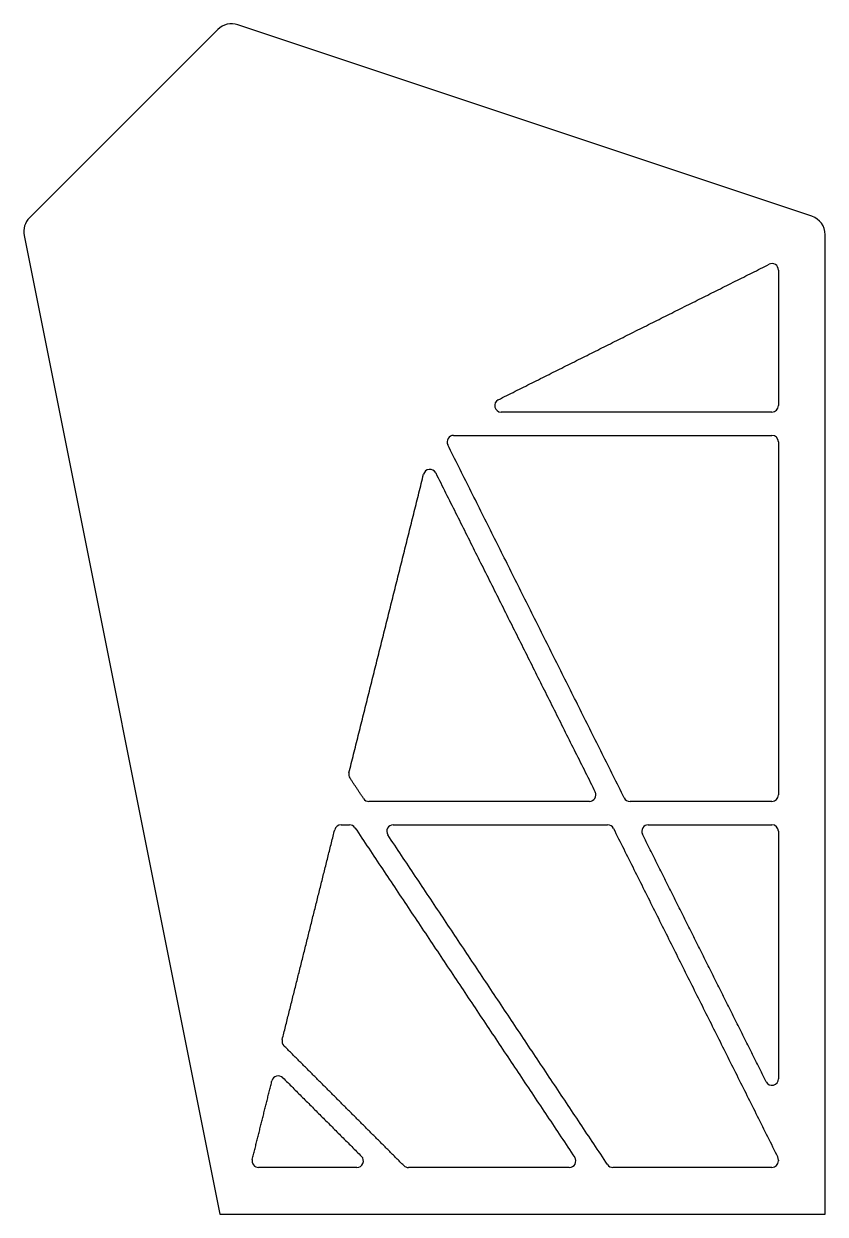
# Model space of a CAD drawing. Header units: millimetres. Extents: x -608 to 9, y -913 to 4.
import ezdxf

# ---------------------------------------------------------------- set-up
doc = ezdxf.new("R2010")
doc.units = ezdxf.units.MM
doc.header["$MEASUREMENT"] = 0
doc.layers.add('profiles', color=7, linetype='Continuous', true_color=0x7d26cd)

msp = doc.modelspace()

# ---------------------------------------------------------------- linework, layer by layer
at = {"layer": 'profiles'}
for points in [[(-458.99, 0), (-604.09, -145.11)], [(-1.26, -143.84), (-443.64, 3.62)], [(-608.2, -158.66), (-457.38, -912.74), (9, -912.74), (9, -158.07)]]:
    msp.add_lwpolyline(points, dxfattribs=at)
for centre, radius, start, end in [((-448.38, -10.61, -2696.26), 15, 71.56505, 135), ((-593.49, -155.71, -2696.26), 15, 135, 191.30993), ((-6, -158.07, -2696.26), 15, 360, 71.56505), ((-32, -185.39, -2696.26), 5, 0, 116.56505), ((-240.7, -289.74, -2696.26), 5, 116.56505, 270), ((-32, -289.74, -2696.26), 5, 270, 0), ((-277.35, -317.74, -2696.26), 5, 90, 206.56505), ((-32, -317.74, -2696.26), 5, 0, 90), ((-295.6, -343.85, -2696.26), 5, 26.56505, 165.96376), ((-353.1, -573.86, -2696.26), 5, 165.96376, 213.69007), ((-342.51, -589.74, -2696.26), 5, 213.69007, 270), ((-172.65, -589.74, -2696.26), 5, 270, 26.56505), ((-141.35, -589.74, -2696.26), 5, 206.56505, 270), ((-32, -589.74, -2696.26), 5, 270, 0), ((-364.07, -617.74, -2696.26), 5, 90, 165.96376), ((-357.49, -617.74, -2696.26), 5, 33.69007, 90), ((-323.84, -617.74, -2696.26), 5, 90, 213.69007), ((-158.65, -617.74, -2696.26), 5, 26.56505, 90), ((-127.35, -617.74, -2696.26), 5, 90, 206.56505), ((-32, -617.74, -2696.26), 5, 0, 90), ((-404.5, -779.45, -2696.26), 5, 165.96376, 225), ((-412.42, -811.13, -2696.26), 5, 45, 165.96376), ((-32, -808.44, -2696.26), 5, 206.56505, 0), ((-427.57, -871.74, -2696.26), 5, 165.96376, 270), ((-351.8, -871.74, -2696.26), 5, 270, 45), ((-188.16, -871.74, -2696.26), 5, 270, 33.69007), ((-32, -871.05, -2696.26), 5, 0, 26.56505), ((-312.2, -871.74, -2696.26), 5, 225, 270), ((-154.51, -871.74, -2696.26), 5, 213.69007, 270), ((-32, -871.74, -2696.26), 5, 270, 0)]:
    msp.add_arc(centre, radius, start, end, dxfattribs=at)
for points in [[(-242.93, -285.27, -2696.26), (-138.58, -233.1, -2696.26), (-34.24, -180.92, -2696.26)], [(-27, -185.39, -2696.26), (-27, -237.57, -2696.26), (-27, -289.74, -2696.26)], [(-32, -294.74, -2696.26), (-136.35, -294.74, -2696.26), (-240.7, -294.74, -2696.26)], [(-145.82, -591.98, -2696.26), (-213.82, -455.98, -2696.26), (-281.82, -319.98, -2696.26)], [(-277.35, -312.74, -2696.26), (-154.67, -312.74, -2696.26), (-32, -312.74, -2696.26)], [(-27, -317.74, -2696.26), (-27, -453.74, -2696.26), (-27, -589.74, -2696.26)], [(-357.95, -572.64, -2696.26), (-329.2, -457.64, -2696.26), (-300.45, -342.64, -2696.26)], [(-291.12, -341.62, -2696.26), (-229.65, -464.56, -2696.26), (-168.18, -587.51, -2696.26)], [(-346.67, -592.52, -2696.26), (-351.96, -584.57, -2696.26), (-357.26, -576.63, -2696.26)], [(-172.65, -594.74, -2696.26), (-257.58, -594.74, -2696.26), (-342.51, -594.74, -2696.26)], [(-32, -594.74, -2696.26), (-86.67, -594.74, -2696.26), (-141.35, -594.74, -2696.26)], [(-364.07, -612.74, -2696.26), (-360.78, -612.74, -2696.26), (-357.49, -612.74, -2696.26)], [(-323.84, -612.74, -2696.26), (-241.25, -612.74, -2696.26), (-158.65, -612.74, -2696.26)], [(-127.35, -612.74, -2696.26), (-79.67, -612.74, -2696.26), (-32, -612.74, -2696.26)], [(-409.35, -778.23, -2696.26), (-389.13, -697.38, -2696.26), (-368.92, -616.53, -2696.26)], [(-353.33, -614.97, -2696.26), (-268.67, -741.97, -2696.26), (-184, -868.97, -2696.26)], [(-158.67, -874.52, -2696.26), (-243.33, -747.52, -2696.26), (-328, -620.52, -2696.26)], [(-154.18, -615.51, -2696.26), (-90.85, -742.16, -2696.26), (-27.53, -868.81, -2696.26)], [(-36.47, -810.67, -2696.26), (-84.15, -715.33, -2696.26), (-131.82, -619.98, -2696.26)], [(-27, -617.74, -2696.26), (-27, -713.09, -2696.26), (-27, -808.44, -2696.26)], [(-315.74, -875.28, -2696.26), (-361.88, -829.13, -2696.26), (-408.03, -782.98, -2696.26)], [(-432.42, -870.53, -2696.26), (-424.84, -840.22, -2696.26), (-417.27, -809.91, -2696.26)], [(-408.88, -807.59, -2696.26), (-378.57, -837.9, -2696.26), (-348.26, -868.21, -2696.26)], [(-27, -871.05, -2696.26), (-27, -871.39, -2696.26), (-27, -871.74, -2696.26)], [(-351.8, -876.74, -2696.26), (-389.68, -876.74, -2696.26), (-427.57, -876.74, -2696.26)], [(-188.16, -876.74, -2696.26), (-250.18, -876.74, -2696.26), (-312.2, -876.74, -2696.26)], [(-32, -876.74, -2696.26), (-93.25, -876.74, -2696.26), (-154.51, -876.74, -2696.26)]]:
    msp.add_open_spline(points, degree=2, dxfattribs=at)

doc.saveas('drawing.dxf')
